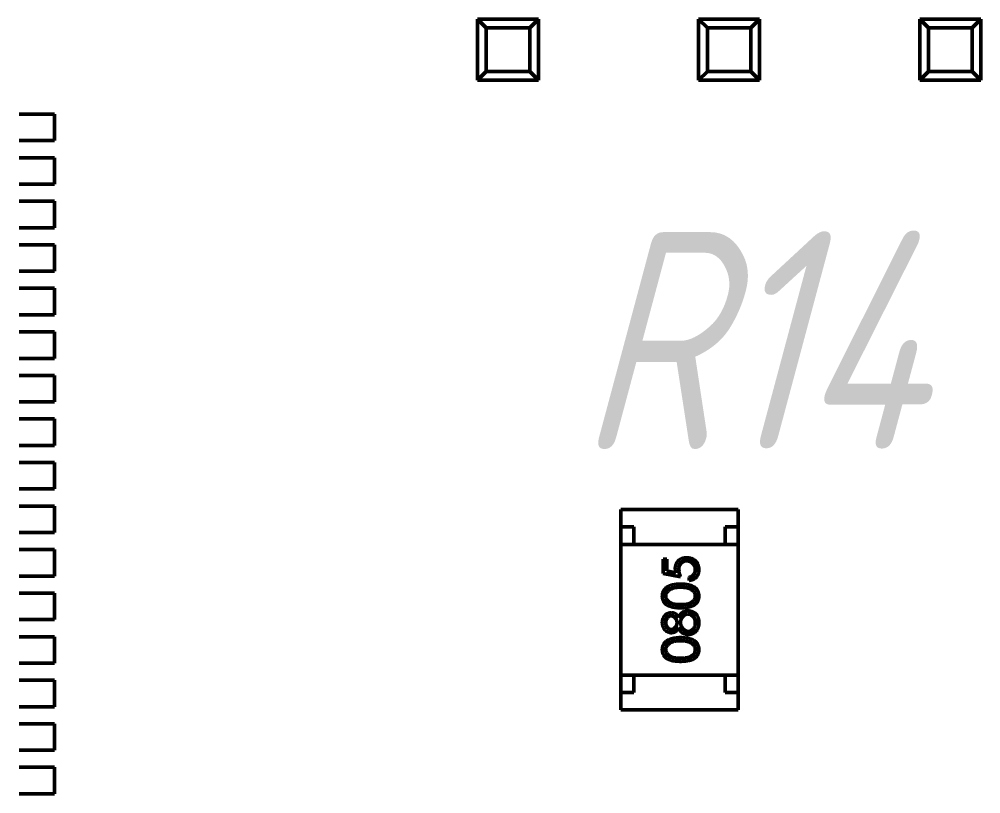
# Model space of a CAD drawing. Header units: millimetres. Extents: x 2803 to 446186229, y 1206 to 1506.
# Drawn here: x 2871.36 to 2882.4, y 1457.92 to 1466.81 of the extents above; entities that cross this region are included whole.
import ezdxf

# ---------------------------------------------------------------- set-up
doc = ezdxf.new("R2010")
doc.units = ezdxf.units.MM
doc.layers.add('Tonk', color=7, linetype='Continuous', lineweight=25)
doc.layers.add('Видимый контур (ГОСТ)', color=7, linetype='Continuous', lineweight=50)
doc.styles.get("Standard").update_dxf_attribs({"font": '', "width": 0.8, "oblique": 15})
doc.styles.get('Standard').set_extended_font_data('GOST type B')

msp = doc.modelspace()

# ---------------------------------------------------------------- linework, layer by layer
at = {"layer": 'Видимый контур (ГОСТ)'}
for p, q in [((2876.62, 1466.109), (2876.62, 1466.809)), ((2876.62, 1466.809), (2877.32, 1466.809)), ((2876.72, 1466.709), (2876.62, 1466.809)), ((2877.22, 1466.709), (2877.32, 1466.809)), ((2877.32, 1466.809), (2877.32, 1466.109)), ((2879.16, 1466.109), (2879.16, 1466.809)), ((2879.16, 1466.809), (2879.86, 1466.809)), ((2879.26, 1466.709), (2879.16, 1466.809)), ((2879.76, 1466.709), (2879.86, 1466.809)), ((2879.86, 1466.809), (2879.86, 1466.109)), ((2881.7, 1466.109), (2881.7, 1466.809)), ((2881.7, 1466.809), (2882.4, 1466.809)), ((2881.8, 1466.709), (2881.7, 1466.809)), ((2882.3, 1466.709), (2882.4, 1466.809)), ((2882.4, 1466.809), (2882.4, 1466.109)), ((2876.72, 1466.209), (2876.72, 1466.709)), ((2876.72, 1466.709), (2877.22, 1466.709)), ((2877.22, 1466.709), (2877.22, 1466.209)), ((2879.26, 1466.209), (2879.26, 1466.709)), ((2879.26, 1466.709), (2879.76, 1466.709)), ((2879.76, 1466.709), (2879.76, 1466.209)), ((2881.8, 1466.209), (2881.8, 1466.709)), ((2881.8, 1466.709), (2882.3, 1466.709)), ((2882.3, 1466.709), (2882.3, 1466.209)), ((2876.62, 1466.109), (2876.72, 1466.209)), ((2877.22, 1466.209), (2876.72, 1466.209)), ((2877.32, 1466.109), (2877.22, 1466.209)), ((2879.16, 1466.109), (2879.26, 1466.209)), ((2879.76, 1466.209), (2879.26, 1466.209)), ((2879.86, 1466.109), (2879.76, 1466.209)), ((2881.7, 1466.109), (2881.8, 1466.209)), ((2882.3, 1466.209), (2881.8, 1466.209)), ((2882.4, 1466.109), (2882.3, 1466.209)), ((2877.32, 1466.109), (2876.62, 1466.109)), ((2879.86, 1466.109), (2879.16, 1466.109)), ((2882.4, 1466.109), (2881.7, 1466.109)), ((2871.358, 1465.719), (2871.407, 1465.719)), ((2871.407, 1465.719), (2871.637, 1465.719)), ((2871.637, 1465.719), (2871.764, 1465.719)), ((2871.764, 1465.719), (2871.764, 1465.415)), ((2871.407, 1465.415), (2871.358, 1465.415)), ((2871.637, 1465.415), (2871.407, 1465.415)), ((2871.764, 1465.415), (2871.637, 1465.415)), ((2871.358, 1465.219), (2871.407, 1465.219)), ((2871.407, 1465.219), (2871.637, 1465.219)), ((2871.637, 1465.219), (2871.764, 1465.219)), ((2871.764, 1465.219), (2871.764, 1464.915)), ((2871.407, 1464.915), (2871.358, 1464.915)), ((2871.637, 1464.915), (2871.407, 1464.915)), ((2871.764, 1464.915), (2871.637, 1464.915)), ((2871.358, 1464.719), (2871.407, 1464.719)), ((2871.407, 1464.719), (2871.637, 1464.719)), ((2871.637, 1464.719), (2871.764, 1464.719)), ((2871.764, 1464.719), (2871.764, 1464.415)), ((2871.407, 1464.415), (2871.358, 1464.415)), ((2871.637, 1464.415), (2871.407, 1464.415)), ((2871.764, 1464.415), (2871.637, 1464.415)), ((2871.358, 1464.219), (2871.407, 1464.219)), ((2871.407, 1464.219), (2871.637, 1464.219)), ((2871.637, 1464.219), (2871.764, 1464.219)), ((2871.764, 1464.219), (2871.764, 1463.915)), ((2871.407, 1463.915), (2871.358, 1463.915)), ((2871.637, 1463.915), (2871.407, 1463.915)), ((2871.764, 1463.915), (2871.637, 1463.915)), ((2871.358, 1463.719), (2871.407, 1463.719)), ((2871.407, 1463.719), (2871.637, 1463.719)), ((2871.637, 1463.719), (2871.764, 1463.719)), ((2871.764, 1463.719), (2871.764, 1463.415)), ((2871.407, 1463.415), (2871.358, 1463.415)), ((2871.637, 1463.415), (2871.407, 1463.415)), ((2871.764, 1463.415), (2871.637, 1463.415)), ((2871.358, 1463.219), (2871.407, 1463.219)), ((2871.407, 1463.219), (2871.637, 1463.219)), ((2871.637, 1463.219), (2871.764, 1463.219)), ((2871.764, 1463.219), (2871.764, 1462.915)), ((2871.407, 1462.915), (2871.358, 1462.915)), ((2871.637, 1462.915), (2871.407, 1462.915)), ((2871.764, 1462.915), (2871.637, 1462.915)), ((2871.358, 1462.719), (2871.407, 1462.719)), ((2871.407, 1462.719), (2871.637, 1462.719)), ((2871.637, 1462.719), (2871.764, 1462.719)), ((2871.764, 1462.719), (2871.764, 1462.415)), ((2871.407, 1462.415), (2871.358, 1462.415)), ((2871.637, 1462.415), (2871.407, 1462.415)), ((2871.764, 1462.415), (2871.637, 1462.415)), ((2871.358, 1462.219), (2871.407, 1462.219)), ((2871.407, 1462.219), (2871.637, 1462.219)), ((2871.637, 1462.219), (2871.764, 1462.219)), ((2871.764, 1462.219), (2871.764, 1461.915)), ((2871.407, 1461.915), (2871.358, 1461.915)), ((2871.637, 1461.915), (2871.407, 1461.915)), ((2871.764, 1461.915), (2871.637, 1461.915)), ((2871.358, 1461.719), (2871.407, 1461.719)), ((2871.407, 1461.719), (2871.637, 1461.719)), ((2871.637, 1461.719), (2871.764, 1461.719)), ((2871.764, 1461.719), (2871.764, 1461.415)), ((2871.407, 1461.415), (2871.358, 1461.415)), ((2871.637, 1461.415), (2871.407, 1461.415)), ((2871.764, 1461.415), (2871.637, 1461.415)), ((2871.358, 1461.219), (2871.407, 1461.219)), ((2871.407, 1461.219), (2871.637, 1461.219)), ((2871.637, 1461.219), (2871.764, 1461.219)), ((2871.764, 1461.219), (2871.764, 1460.915)), ((2879.615, 1461.179), (2878.265, 1461.179)), ((2878.265, 1461.179), (2878.265, 1460.979)), ((2879.615, 1461.179), (2879.615, 1460.979)), ((2871.407, 1460.915), (2871.358, 1460.915)), ((2871.637, 1460.915), (2871.407, 1460.915)), ((2871.764, 1460.915), (2871.637, 1460.915)), ((2878.265, 1460.979), (2878.265, 1460.779)), ((2878.415, 1460.979), (2878.265, 1460.979)), ((2878.415, 1460.779), (2878.415, 1460.979)), ((2879.465, 1460.979), (2879.465, 1460.779)), ((2879.615, 1460.979), (2879.465, 1460.979)), ((2879.615, 1460.779), (2879.615, 1460.979)), ((2878.265, 1460.779), (2879.615, 1460.779)), ((2878.265, 1460.779), (2878.265, 1459.279)), ((2879.465, 1460.779), (2878.415, 1460.779)), ((2879.615, 1460.779), (2879.615, 1459.279)), ((2871.358, 1460.719), (2871.407, 1460.719)), ((2871.407, 1460.719), (2871.637, 1460.719)), ((2871.637, 1460.719), (2871.764, 1460.719)), ((2871.764, 1460.719), (2871.764, 1460.415)), ((2878.753, 1460.446), (2878.753, 1460.61)), ((2878.753, 1460.61), (2878.794, 1460.61)), ((2878.794, 1460.61), (2878.794, 1460.474)), ((2878.953, 1460.405), (2878.753, 1460.446)), ((2878.794, 1460.474), (2878.899, 1460.453)), ((2871.407, 1460.415), (2871.358, 1460.415)), ((2871.637, 1460.415), (2871.407, 1460.415)), ((2871.764, 1460.415), (2871.637, 1460.415)), ((2879.05, 1460.364), (2879.05, 1460.4)), ((2871.358, 1460.219), (2871.407, 1460.219)), ((2871.407, 1460.219), (2871.637, 1460.219)), ((2871.637, 1460.219), (2871.764, 1460.219)), ((2871.764, 1460.219), (2871.764, 1459.915)), ((2871.407, 1459.915), (2871.358, 1459.915)), ((2871.637, 1459.915), (2871.407, 1459.915)), ((2871.764, 1459.915), (2871.637, 1459.915)), ((2871.358, 1459.719), (2871.407, 1459.719)), ((2871.407, 1459.719), (2871.637, 1459.719)), ((2871.637, 1459.719), (2871.764, 1459.719)), ((2871.764, 1459.719), (2871.764, 1459.415)), ((2871.407, 1459.415), (2871.358, 1459.415)), ((2871.637, 1459.415), (2871.407, 1459.415)), ((2871.764, 1459.415), (2871.637, 1459.415)), ((2878.265, 1459.279), (2878.265, 1459.079)), ((2878.265, 1459.279), (2879.615, 1459.279)), ((2879.465, 1459.279), (2878.415, 1459.279)), ((2878.415, 1459.079), (2878.415, 1459.279)), ((2879.465, 1459.279), (2879.465, 1459.079)), ((2879.615, 1459.079), (2879.615, 1459.279)), ((2871.358, 1459.219), (2871.407, 1459.219)), ((2871.407, 1459.219), (2871.637, 1459.219)), ((2871.637, 1459.219), (2871.764, 1459.219)), ((2871.764, 1459.219), (2871.764, 1458.915)), ((2878.265, 1458.879), (2878.265, 1459.079)), ((2878.265, 1459.079), (2878.415, 1459.079)), ((2879.465, 1459.079), (2879.615, 1459.079)), ((2879.615, 1458.879), (2879.615, 1459.079)), ((2871.407, 1458.915), (2871.358, 1458.915)), ((2871.637, 1458.915), (2871.407, 1458.915)), ((2871.764, 1458.915), (2871.637, 1458.915)), ((2879.615, 1458.879), (2878.265, 1458.879)), ((2871.358, 1458.719), (2871.407, 1458.719)), ((2871.407, 1458.719), (2871.637, 1458.719)), ((2871.637, 1458.719), (2871.764, 1458.719)), ((2871.764, 1458.719), (2871.764, 1458.415)), ((2871.407, 1458.415), (2871.358, 1458.415)), ((2871.637, 1458.415), (2871.407, 1458.415)), ((2871.764, 1458.415), (2871.637, 1458.415)), ((2871.358, 1458.219), (2871.407, 1458.219)), ((2871.407, 1458.219), (2871.637, 1458.219)), ((2871.637, 1458.219), (2871.764, 1458.219)), ((2871.764, 1458.219), (2871.764, 1457.915)), ((2871.407, 1457.915), (2871.358, 1457.915)), ((2871.637, 1457.915), (2871.407, 1457.915)), ((2871.764, 1457.915), (2871.637, 1457.915))]:
    msp.add_line(p, q, dxfattribs=at)
for centre, start, end in [((2876.97, 1466.459), 359.1487, 0.8513), ((2879.51, 1466.459), 359.1588, 0.8412), ((2882.05, 1466.459), 359.1691, 0.8309)]:
    msp.add_arc(centre, 0.35, start, end, dxfattribs=at)
for points, knots in [([(2878.891, 1460.5), (2878.891, 1460.504), (2878.892, 1460.513), (2878.893, 1460.526), (2878.896, 1460.538), (2878.9, 1460.55), (2878.905, 1460.561), (2878.912, 1460.571), (2878.919, 1460.581), (2878.928, 1460.59), (2878.937, 1460.599), (2878.948, 1460.606), (2878.958, 1460.612), (2878.97, 1460.617), (2878.982, 1460.621), (2878.995, 1460.624), (2879.008, 1460.625), (2879.017, 1460.626), (2879.022, 1460.626)], [0, 0, 0, 0, 0.065808, 0.129394, 0.190894, 0.251281, 0.310815, 0.370371, 0.430768, 0.492881, 0.555104, 0.616067, 0.677256, 0.73826, 0.800762, 0.864778, 0.931045, 1, 1, 1, 1]), ([(2879.021, 1460.59), (2879.017, 1460.59), (2879.011, 1460.59), (2879.002, 1460.588), (2878.993, 1460.586), (2878.985, 1460.583), (2878.977, 1460.58), (2878.97, 1460.575), (2878.963, 1460.57), (2878.957, 1460.564), (2878.951, 1460.557), (2878.946, 1460.549), (2878.942, 1460.541), (2878.938, 1460.533), (2878.936, 1460.524), (2878.934, 1460.514), (2878.932, 1460.504), (2878.932, 1460.497), (2878.932, 1460.493)], [0, 0, 0, 0, 0.065351, 0.127916, 0.18836, 0.247216, 0.30563, 0.36377, 0.422661, 0.482687, 0.5433, 0.604118, 0.664965, 0.727413, 0.791468, 0.858055, 0.927037, 1, 1, 1, 1]), ([(2879.122, 1460.488), (2879.122, 1460.492), (2879.122, 1460.498), (2879.12, 1460.508), (2879.118, 1460.518), (2879.115, 1460.527), (2879.111, 1460.536), (2879.106, 1460.544), (2879.1, 1460.552), (2879.093, 1460.56), (2879.086, 1460.567), (2879.078, 1460.573), (2879.069, 1460.578), (2879.06, 1460.583), (2879.051, 1460.586), (2879.041, 1460.588), (2879.031, 1460.59), (2879.024, 1460.59), (2879.021, 1460.59)], [0, 0, 0, 0, 0.064207, 0.126425, 0.18768, 0.248216, 0.308305, 0.369661, 0.431699, 0.495947, 0.559758, 0.622295, 0.683911, 0.745092, 0.80674, 0.869087, 0.93329, 1, 1, 1, 1]), ([(2879.022, 1460.626), (2879.025, 1460.626), (2879.032, 1460.625), (2879.041, 1460.625), (2879.051, 1460.623), (2879.06, 1460.621), (2879.069, 1460.619), (2879.078, 1460.616), (2879.086, 1460.612), (2879.095, 1460.608), (2879.103, 1460.603), (2879.11, 1460.598), (2879.117, 1460.592), (2879.124, 1460.586), (2879.13, 1460.58), (2879.136, 1460.573), (2879.141, 1460.566), (2879.145, 1460.558), (2879.15, 1460.55), (2879.153, 1460.542), (2879.156, 1460.533), (2879.159, 1460.525), (2879.161, 1460.515), (2879.162, 1460.506), (2879.163, 1460.496), (2879.163, 1460.49), (2879.163, 1460.486)], [0, 0, 0, 0, 0.044014, 0.087434, 0.130118, 0.172554, 0.214555, 0.256298, 0.298438, 0.340849, 0.382715, 0.423924, 0.464246, 0.504074, 0.543862, 0.583567, 0.623094, 0.663229, 0.703551, 0.743938, 0.784541, 0.82575, 0.867757, 0.910745, 0.954914, 1, 1, 1, 1]), ([(2878.899, 1460.453), (2878.898, 1460.457), (2878.896, 1460.465), (2878.893, 1460.477), (2878.892, 1460.489), (2878.891, 1460.496), (2878.891, 1460.5)], [0, 0, 0, 0, 0.275068, 0.532901, 0.773973, 1, 1, 1, 1]), ([(2878.932, 1460.493), (2878.932, 1460.487), (2878.933, 1460.473), (2878.942, 1460.433), (2878.949, 1460.414), (2878.953, 1460.405)], [0, 0, 0, 0, 0.001976248, 0.001976248, 0.003940074, 0.003940074, 0.003940074, 0.003940074]), ([(2879.05, 1460.4), (2879.054, 1460.401), (2879.061, 1460.403), (2879.072, 1460.406), (2879.081, 1460.411), (2879.089, 1460.416), (2879.096, 1460.423), (2879.102, 1460.43), (2879.108, 1460.438), (2879.113, 1460.448), (2879.117, 1460.457), (2879.12, 1460.467), (2879.122, 1460.478), (2879.122, 1460.485), (2879.122, 1460.488)], [0, 0, 0, 0, 0.094687, 0.181994, 0.264377, 0.34218, 0.418618, 0.496509, 0.577369, 0.661511, 0.746733, 0.831258, 0.915206, 1, 1, 1, 1]), ([(2879.163, 1460.486), (2879.163, 1460.482), (2879.163, 1460.474), (2879.161, 1460.463), (2879.159, 1460.452), (2879.155, 1460.441), (2879.151, 1460.431), (2879.145, 1460.422), (2879.139, 1460.412), (2879.132, 1460.404), (2879.124, 1460.396), (2879.115, 1460.389), (2879.105, 1460.383), (2879.096, 1460.377), (2879.085, 1460.373), (2879.074, 1460.369), (2879.062, 1460.366), (2879.054, 1460.365), (2879.05, 1460.364)], [0, 0, 0, 0, 0.065421, 0.128708, 0.190236, 0.250724, 0.310637, 0.370766, 0.431615, 0.493523, 0.555883, 0.617342, 0.678668, 0.740711, 0.802985, 0.866803, 0.932347, 1, 1, 1, 1]), ([(2878.742, 1460.185), (2878.743, 1460.188), (2878.743, 1460.195), (2878.744, 1460.204), (2878.745, 1460.213), (2878.748, 1460.222), (2878.751, 1460.231), (2878.755, 1460.239), (2878.76, 1460.247), (2878.765, 1460.255), (2878.771, 1460.263), (2878.778, 1460.27), (2878.785, 1460.277), (2878.793, 1460.284), (2878.802, 1460.289), (2878.811, 1460.295), (2878.822, 1460.3), (2878.832, 1460.305), (2878.844, 1460.309), (2878.857, 1460.313), (2878.871, 1460.316), (2878.885, 1460.319), (2878.901, 1460.321), (2878.917, 1460.322), (2878.935, 1460.323), (2878.947, 1460.323), (2878.953, 1460.323)], [0, 0, 0, 0, 0.033788, 0.067194, 0.099862, 0.132567, 0.165151, 0.197913, 0.231319, 0.265083, 0.299255, 0.334399, 0.369943, 0.406284, 0.444064, 0.482998, 0.523354, 0.565537, 0.609613, 0.656391, 0.705885, 0.758325, 0.813832, 0.872795, 0.934722, 1, 1, 1, 1]), ([(2878.953, 1460.287), (2878.948, 1460.287), (2878.939, 1460.287), (2878.925, 1460.287), (2878.912, 1460.285), (2878.899, 1460.284), (2878.887, 1460.282), (2878.876, 1460.28), (2878.866, 1460.277), (2878.856, 1460.274), (2878.847, 1460.27), (2878.839, 1460.267), (2878.831, 1460.262), (2878.823, 1460.258), (2878.817, 1460.253), (2878.811, 1460.248), (2878.806, 1460.242), (2878.799, 1460.235), (2878.793, 1460.225), (2878.788, 1460.212), (2878.784, 1460.199), (2878.784, 1460.191), (2878.784, 1460.186)], [0, 0, 0, 0, 0.065681, 0.128486, 0.188175, 0.245106, 0.299448, 0.350823, 0.399942, 0.446672, 0.491255, 0.533376, 0.573853, 0.612526, 0.649597, 0.685532, 0.720106, 0.753838, 0.818925, 0.880493, 0.940311, 1, 1, 1, 1]), ([(2878.953, 1460.323), (2878.959, 1460.323), (2878.971, 1460.323), (2878.988, 1460.322), (2879.005, 1460.321), (2879.02, 1460.319), (2879.035, 1460.316), (2879.048, 1460.313), (2879.061, 1460.31), (2879.073, 1460.305), (2879.084, 1460.301), (2879.094, 1460.295), (2879.103, 1460.29), (2879.112, 1460.284), (2879.12, 1460.277), (2879.128, 1460.271), (2879.134, 1460.263), (2879.14, 1460.256), (2879.146, 1460.248), (2879.15, 1460.239), (2879.154, 1460.231), (2879.157, 1460.222), (2879.16, 1460.213), (2879.162, 1460.204), (2879.163, 1460.195), (2879.163, 1460.188), (2879.163, 1460.185)], [0, 0, 0, 0, 0.065063, 0.126773, 0.185516, 0.240765, 0.29298, 0.34225, 0.388919, 0.432776, 0.474628, 0.514775, 0.553606, 0.591426, 0.628028, 0.663804, 0.698984, 0.733591, 0.767628, 0.801208, 0.834264, 0.866981, 0.89972, 0.932702, 0.966176, 1, 1, 1, 1]), ([(2879.053, 1460.272), (2879.05, 1460.273), (2879.042, 1460.276), (2879.031, 1460.279), (2879.019, 1460.281), (2879.007, 1460.284), (2878.994, 1460.285), (2878.981, 1460.286), (2878.967, 1460.287), (2878.958, 1460.287), (2878.953, 1460.287)], [0, 0, 0, 0, 0.110588, 0.224542, 0.342503, 0.464324, 0.590756, 0.722227, 0.858843, 1, 1, 1, 1]), ([(2879.122, 1460.186), (2879.122, 1460.191), (2879.121, 1460.2), (2879.118, 1460.213), (2879.113, 1460.225), (2879.106, 1460.235), (2879.1, 1460.242), (2879.095, 1460.248), (2879.09, 1460.253), (2879.083, 1460.257), (2879.077, 1460.262), (2879.069, 1460.266), (2879.062, 1460.269), (2879.056, 1460.271), (2879.053, 1460.272)], [0, 0, 0, 0, 0.112813, 0.225394, 0.339595, 0.459675, 0.521735, 0.583926, 0.648174, 0.713881, 0.781004, 0.851451, 0.924051, 1, 1, 1, 1]), ([(2878.953, 1460.051), (2878.947, 1460.051), (2878.934, 1460.051), (2878.916, 1460.052), (2878.899, 1460.054), (2878.883, 1460.055), (2878.868, 1460.058), (2878.855, 1460.061), (2878.842, 1460.064), (2878.831, 1460.068), (2878.82, 1460.073), (2878.81, 1460.077), (2878.801, 1460.083), (2878.792, 1460.089), (2878.784, 1460.095), (2878.777, 1460.101), (2878.771, 1460.108), (2878.765, 1460.116), (2878.76, 1460.124), (2878.755, 1460.132), (2878.751, 1460.14), (2878.748, 1460.149), (2878.745, 1460.158), (2878.744, 1460.167), (2878.743, 1460.176), (2878.743, 1460.182), (2878.742, 1460.185)], [0, 0, 0, 0, 0.068595, 0.133246, 0.194313, 0.251279, 0.304513, 0.354235, 0.400481, 0.443411, 0.484015, 0.523252, 0.561042, 0.5979, 0.633518, 0.668314, 0.702496, 0.736685, 0.770293, 0.803437, 0.835913, 0.86846, 0.900847, 0.933467, 0.966258, 1, 1, 1, 1]), ([(2878.784, 1460.186), (2878.784, 1460.182), (2878.784, 1460.173), (2878.787, 1460.16), (2878.793, 1460.147), (2878.799, 1460.137), (2878.805, 1460.13), (2878.811, 1460.124), (2878.816, 1460.119), (2878.823, 1460.115), (2878.829, 1460.11), (2878.836, 1460.106), (2878.844, 1460.103), (2878.852, 1460.099), (2878.862, 1460.097), (2878.872, 1460.094), (2878.883, 1460.092), (2878.895, 1460.09), (2878.908, 1460.089), (2878.922, 1460.088), (2878.937, 1460.087), (2878.947, 1460.087), (2878.953, 1460.087)], [0, 0, 0, 0, 0.060387, 0.120883, 0.182755, 0.247811, 0.281299, 0.315088, 0.349702, 0.384857, 0.420966, 0.458511, 0.497175, 0.537602, 0.580503, 0.627468, 0.678388, 0.733983, 0.793747, 0.857714, 0.926698, 1, 1, 1, 1]), ([(2878.953, 1460.087), (2878.958, 1460.087), (2878.968, 1460.087), (2878.984, 1460.088), (2878.998, 1460.089), (2879.011, 1460.09), (2879.023, 1460.092), (2879.034, 1460.094), (2879.044, 1460.096), (2879.053, 1460.099), (2879.061, 1460.103), (2879.069, 1460.106), (2879.076, 1460.11), (2879.083, 1460.115), (2879.089, 1460.119), (2879.095, 1460.124), (2879.1, 1460.13), (2879.106, 1460.137), (2879.112, 1460.147), (2879.118, 1460.16), (2879.121, 1460.173), (2879.122, 1460.182), (2879.122, 1460.186)], [0, 0, 0, 0, 0.072951, 0.141584, 0.205926, 0.265301, 0.320597, 0.371817, 0.41879, 0.461699, 0.502134, 0.540804, 0.578181, 0.614297, 0.649678, 0.684299, 0.718359, 0.752081, 0.817652, 0.879722, 0.939966, 1, 1, 1, 1]), ([(2879.163, 1460.185), (2879.163, 1460.182), (2879.163, 1460.176), (2879.162, 1460.167), (2879.16, 1460.158), (2879.158, 1460.149), (2879.155, 1460.14), (2879.151, 1460.132), (2879.146, 1460.124), (2879.141, 1460.116), (2879.135, 1460.109), (2879.129, 1460.102), (2879.121, 1460.095), (2879.113, 1460.089), (2879.105, 1460.083), (2879.096, 1460.078), (2879.086, 1460.073), (2879.075, 1460.068), (2879.064, 1460.064), (2879.051, 1460.061), (2879.037, 1460.058), (2879.022, 1460.056), (2879.007, 1460.054), (2878.99, 1460.052), (2878.972, 1460.051), (2878.959, 1460.051), (2878.953, 1460.051)], [0, 0, 0, 0, 0.033787, 0.066622, 0.099285, 0.131361, 0.163585, 0.196104, 0.228902, 0.262158, 0.295991, 0.330218, 0.36506, 0.400951, 0.43762, 0.475708, 0.515381, 0.556414, 0.599765, 0.646424, 0.696431, 0.749782, 0.806573, 0.867436, 0.931887, 1, 1, 1, 1]), ([(2878.742, 1459.881), (2878.743, 1459.886), (2878.743, 1459.897), (2878.746, 1459.911), (2878.75, 1459.925), (2878.756, 1459.939), (2878.764, 1459.951), (2878.773, 1459.962), (2878.783, 1459.972), (2878.795, 1459.98), (2878.807, 1459.987), (2878.82, 1459.991), (2878.833, 1459.994), (2878.842, 1459.995), (2878.846, 1459.995)], [0, 0, 0, 0, 0.08941, 0.176306, 0.262626, 0.349446, 0.435498, 0.518928, 0.601355, 0.684256, 0.765807, 0.844877, 0.92228, 1, 1, 1, 1]), ([(2878.846, 1459.995), (2878.851, 1459.995), (2878.859, 1459.994), (2878.872, 1459.992), (2878.883, 1459.987), (2878.894, 1459.981), (2878.904, 1459.973), (2878.914, 1459.963), (2878.922, 1459.951), (2878.927, 1459.943), (2878.93, 1459.938)], [0, 0, 0, 0, 0.121904, 0.239413, 0.35541, 0.472091, 0.592859, 0.718703, 0.854892, 1, 1, 1, 1]), ([(2878.93, 1459.938), (2878.932, 1459.941), (2878.935, 1459.948), (2878.94, 1459.957), (2878.946, 1459.965), (2878.952, 1459.973), (2878.958, 1459.98), (2878.964, 1459.986), (2878.97, 1459.992), (2878.977, 1459.997), (2878.983, 1460.001), (2878.99, 1460.005), (2878.997, 1460.008), (2879.005, 1460.011), (2879.012, 1460.013), (2879.02, 1460.014), (2879.028, 1460.015), (2879.033, 1460.015), (2879.036, 1460.015)], [0, 0, 0, 0, 0.079525, 0.1551, 0.22722, 0.295911, 0.362056, 0.42552, 0.485813, 0.544495, 0.60146, 0.657841, 0.713974, 0.769468, 0.82613, 0.882885, 0.940701, 1, 1, 1, 1]), ([(2879.036, 1460.015), (2879.04, 1460.015), (2879.048, 1460.015), (2879.059, 1460.014), (2879.07, 1460.011), (2879.081, 1460.008), (2879.091, 1460.004), (2879.101, 1459.998), (2879.11, 1459.992), (2879.116, 1459.988), (2879.119, 1459.985)], [0, 0, 0, 0, 0.128158, 0.253673, 0.377325, 0.499385, 0.622918, 0.745839, 0.871395, 1, 1, 1, 1]), ([(2878.845, 1459.959), (2878.843, 1459.959), (2878.839, 1459.959), (2878.834, 1459.958), (2878.828, 1459.956), (2878.823, 1459.954), (2878.818, 1459.951), (2878.813, 1459.948), (2878.808, 1459.943), (2878.803, 1459.939), (2878.798, 1459.933), (2878.794, 1459.927), (2878.791, 1459.921), (2878.788, 1459.914), (2878.786, 1459.906), (2878.785, 1459.898), (2878.784, 1459.889), (2878.784, 1459.883), (2878.784, 1459.879)], [0, 0, 0, 0, 0.050902, 0.101034, 0.151084, 0.203062, 0.256248, 0.310847, 0.368769, 0.430015, 0.49252, 0.556049, 0.621996, 0.690192, 0.761385, 0.836356, 0.915487, 1, 1, 1, 1]), ([(2878.912, 1459.881), (2878.912, 1459.884), (2878.911, 1459.891), (2878.91, 1459.901), (2878.907, 1459.911), (2878.903, 1459.92), (2878.898, 1459.929), (2878.892, 1459.936), (2878.885, 1459.943), (2878.877, 1459.949), (2878.869, 1459.953), (2878.861, 1459.957), (2878.853, 1459.959), (2878.848, 1459.959), (2878.845, 1459.959)], [0, 0, 0, 0, 0.08969, 0.178494, 0.266838, 0.356558, 0.445334, 0.530806, 0.614076, 0.697707, 0.779142, 0.855354, 0.928557, 1, 1, 1, 1]), ([(2879.037, 1459.98), (2879.034, 1459.979), (2879.029, 1459.979), (2879.021, 1459.978), (2879.013, 1459.976), (2879.006, 1459.973), (2878.998, 1459.968), (2878.991, 1459.964), (2878.985, 1459.958), (2878.978, 1459.951), (2878.972, 1459.944), (2878.967, 1459.936), (2878.963, 1459.928), (2878.959, 1459.919), (2878.956, 1459.91), (2878.954, 1459.901), (2878.953, 1459.892), (2878.953, 1459.885), (2878.953, 1459.882)], [0, 0, 0, 0, 0.057339, 0.113063, 0.169181, 0.225775, 0.283826, 0.343454, 0.405907, 0.471392, 0.538003, 0.603064, 0.667602, 0.732225, 0.797005, 0.863048, 0.930357, 1, 1, 1, 1]), ([(2879.122, 1459.879), (2879.122, 1459.883), (2879.122, 1459.89), (2879.121, 1459.901), (2879.119, 1459.911), (2879.116, 1459.921), (2879.112, 1459.929), (2879.108, 1459.938), (2879.103, 1459.945), (2879.097, 1459.952), (2879.09, 1459.959), (2879.083, 1459.964), (2879.076, 1459.969), (2879.069, 1459.973), (2879.061, 1459.976), (2879.053, 1459.978), (2879.045, 1459.979), (2879.04, 1459.979), (2879.037, 1459.98)], [0, 0, 0, 0, 0.076559, 0.149161, 0.218827, 0.285567, 0.350313, 0.414125, 0.477179, 0.540368, 0.602202, 0.662034, 0.719934, 0.775907, 0.831115, 0.886667, 0.942552, 1, 1, 1, 1]), ([(2879.119, 1459.985), (2879.123, 1459.982), (2879.13, 1459.976), (2879.139, 1459.965), (2879.146, 1459.953), (2879.152, 1459.94), (2879.157, 1459.926), (2879.161, 1459.911), (2879.163, 1459.895), (2879.163, 1459.885), (2879.163, 1459.879)], [0, 0, 0, 0, 0.119283, 0.237093, 0.354796, 0.474576, 0.59746, 0.724926, 0.858883, 1, 1, 1, 1]), ([(2878.845, 1459.764), (2878.841, 1459.764), (2878.832, 1459.765), (2878.82, 1459.768), (2878.807, 1459.773), (2878.795, 1459.779), (2878.783, 1459.788), (2878.773, 1459.798), (2878.764, 1459.809), (2878.756, 1459.822), (2878.75, 1459.836), (2878.746, 1459.851), (2878.743, 1459.866), (2878.743, 1459.876), (2878.742, 1459.881)], [0, 0, 0, 0, 0.074058, 0.14887, 0.226668, 0.307735, 0.391157, 0.473929, 0.557928, 0.644989, 0.733364, 0.821092, 0.909287, 1, 1, 1, 1]), ([(2878.784, 1459.879), (2878.784, 1459.877), (2878.784, 1459.871), (2878.785, 1459.863), (2878.786, 1459.855), (2878.788, 1459.848), (2878.791, 1459.841), (2878.794, 1459.835), (2878.798, 1459.828), (2878.802, 1459.823), (2878.807, 1459.817), (2878.811, 1459.813), (2878.817, 1459.809), (2878.822, 1459.806), (2878.828, 1459.803), (2878.833, 1459.801), (2878.839, 1459.8), (2878.844, 1459.8), (2878.846, 1459.8)], [0, 0, 0, 0, 0.075243, 0.147209, 0.216447, 0.284025, 0.350655, 0.415031, 0.47963, 0.544652, 0.608044, 0.667828, 0.725114, 0.780992, 0.835527, 0.889438, 0.944072, 1, 1, 1, 1]), ([(2878.93, 1459.823), (2878.927, 1459.818), (2878.922, 1459.809), (2878.913, 1459.797), (2878.904, 1459.787), (2878.893, 1459.779), (2878.882, 1459.772), (2878.87, 1459.768), (2878.858, 1459.765), (2878.849, 1459.764), (2878.845, 1459.764)], [0, 0, 0, 0, 0.14586, 0.282426, 0.41085, 0.535029, 0.654701, 0.770133, 0.884556, 1, 1, 1, 1]), ([(2878.846, 1459.8), (2878.848, 1459.8), (2878.852, 1459.8), (2878.858, 1459.802), (2878.864, 1459.803), (2878.87, 1459.806), (2878.875, 1459.809), (2878.881, 1459.814), (2878.886, 1459.819), (2878.891, 1459.824), (2878.896, 1459.83), (2878.9, 1459.837), (2878.904, 1459.844), (2878.907, 1459.851), (2878.909, 1459.858), (2878.911, 1459.865), (2878.912, 1459.873), (2878.912, 1459.878), (2878.912, 1459.881)], [0, 0, 0, 0, 0.054564, 0.107826, 0.161924, 0.21751, 0.274498, 0.334815, 0.397555, 0.464755, 0.532901, 0.600097, 0.665354, 0.731084, 0.796883, 0.863292, 0.930831, 1, 1, 1, 1]), ([(2879.04, 1459.744), (2879.037, 1459.744), (2879.031, 1459.744), (2879.023, 1459.745), (2879.015, 1459.746), (2879.007, 1459.748), (2879, 1459.751), (2878.992, 1459.754), (2878.985, 1459.758), (2878.978, 1459.762), (2878.972, 1459.767), (2878.965, 1459.773), (2878.959, 1459.78), (2878.953, 1459.787), (2878.946, 1459.795), (2878.941, 1459.803), (2878.935, 1459.813), (2878.932, 1459.819), (2878.93, 1459.823)], [0, 0, 0, 0, 0.058854, 0.116315, 0.172675, 0.22878, 0.28458, 0.340257, 0.39663, 0.453507, 0.512318, 0.572648, 0.636022, 0.702363, 0.771483, 0.844184, 0.92007, 1, 1, 1, 1]), ([(2878.953, 1459.882), (2878.953, 1459.878), (2878.953, 1459.871), (2878.954, 1459.861), (2878.956, 1459.851), (2878.959, 1459.842), (2878.963, 1459.833), (2878.968, 1459.824), (2878.973, 1459.816), (2878.979, 1459.809), (2878.986, 1459.802), (2878.993, 1459.796), (2879, 1459.791), (2879.008, 1459.787), (2879.015, 1459.783), (2879.024, 1459.781), (2879.032, 1459.78), (2879.038, 1459.78), (2879.041, 1459.78)], [0, 0, 0, 0, 0.071269, 0.139812, 0.206497, 0.271535, 0.336082, 0.400528, 0.464984, 0.53005, 0.594423, 0.655583, 0.714849, 0.772115, 0.828999, 0.885122, 0.942079, 1, 1, 1, 1]), ([(2879.163, 1459.879), (2879.163, 1459.874), (2879.163, 1459.863), (2879.161, 1459.848), (2879.158, 1459.834), (2879.154, 1459.821), (2879.148, 1459.808), (2879.142, 1459.797), (2879.134, 1459.787), (2879.125, 1459.778), (2879.115, 1459.77), (2879.105, 1459.763), (2879.095, 1459.757), (2879.084, 1459.752), (2879.073, 1459.748), (2879.062, 1459.746), (2879.051, 1459.744), (2879.043, 1459.744), (2879.04, 1459.744)], [0, 0, 0, 0, 0.078556, 0.152863, 0.22356, 0.290375, 0.355403, 0.418291, 0.480389, 0.543073, 0.604924, 0.664398, 0.721943, 0.778375, 0.83383, 0.888861, 0.944089, 1, 1, 1, 1]), ([(2879.041, 1459.78), (2879.044, 1459.78), (2879.051, 1459.78), (2879.062, 1459.782), (2879.072, 1459.786), (2879.082, 1459.792), (2879.091, 1459.799), (2879.099, 1459.807), (2879.106, 1459.816), (2879.112, 1459.827), (2879.116, 1459.839), (2879.12, 1459.852), (2879.122, 1459.865), (2879.122, 1459.875), (2879.122, 1459.879)], [0, 0, 0, 0, 0.074898, 0.148596, 0.224471, 0.302323, 0.381919, 0.461149, 0.542417, 0.626716, 0.714597, 0.804903, 0.900127, 1, 1, 1, 1]), ([(2878.742, 1459.57), (2878.743, 1459.573), (2878.743, 1459.579), (2878.744, 1459.589), (2878.745, 1459.598), (2878.748, 1459.607), (2878.751, 1459.615), (2878.755, 1459.624), (2878.76, 1459.632), (2878.765, 1459.64), (2878.771, 1459.648), (2878.778, 1459.655), (2878.785, 1459.662), (2878.793, 1459.668), (2878.802, 1459.674), (2878.811, 1459.68), (2878.822, 1459.685), (2878.832, 1459.69), (2878.844, 1459.694), (2878.857, 1459.698), (2878.871, 1459.701), (2878.885, 1459.703), (2878.901, 1459.705), (2878.917, 1459.707), (2878.935, 1459.708), (2878.947, 1459.708), (2878.953, 1459.708)], [0, 0, 0, 0, 0.033788, 0.067194, 0.099862, 0.132567, 0.165151, 0.197913, 0.231319, 0.265083, 0.299255, 0.334399, 0.369943, 0.406284, 0.444064, 0.482998, 0.523354, 0.565537, 0.609613, 0.656391, 0.705885, 0.758325, 0.813832, 0.872795, 0.934722, 1, 1, 1, 1]), ([(2878.953, 1459.672), (2878.948, 1459.672), (2878.939, 1459.672), (2878.925, 1459.671), (2878.912, 1459.67), (2878.899, 1459.669), (2878.887, 1459.667), (2878.876, 1459.665), (2878.866, 1459.662), (2878.856, 1459.659), (2878.847, 1459.655), (2878.839, 1459.651), (2878.831, 1459.647), (2878.823, 1459.643), (2878.817, 1459.638), (2878.811, 1459.633), (2878.806, 1459.627), (2878.799, 1459.619), (2878.793, 1459.609), (2878.788, 1459.597), (2878.784, 1459.584), (2878.784, 1459.575), (2878.784, 1459.571)], [0, 0, 0, 0, 0.065681, 0.128486, 0.188175, 0.245106, 0.299448, 0.350823, 0.399942, 0.446672, 0.491255, 0.533376, 0.573853, 0.612526, 0.649597, 0.685532, 0.720106, 0.753838, 0.818925, 0.880493, 0.940311, 1, 1, 1, 1]), ([(2878.953, 1459.708), (2878.959, 1459.708), (2878.971, 1459.708), (2878.988, 1459.707), (2879.005, 1459.705), (2879.02, 1459.703), (2879.035, 1459.701), (2879.048, 1459.698), (2879.061, 1459.694), (2879.073, 1459.69), (2879.084, 1459.685), (2879.094, 1459.68), (2879.103, 1459.675), (2879.112, 1459.669), (2879.12, 1459.662), (2879.128, 1459.655), (2879.134, 1459.648), (2879.14, 1459.64), (2879.146, 1459.632), (2879.15, 1459.624), (2879.154, 1459.615), (2879.157, 1459.607), (2879.16, 1459.598), (2879.162, 1459.589), (2879.163, 1459.579), (2879.163, 1459.573), (2879.163, 1459.57)], [0, 0, 0, 0, 0.065063, 0.126773, 0.185516, 0.240765, 0.29298, 0.34225, 0.388919, 0.432776, 0.474628, 0.514775, 0.553606, 0.591426, 0.628028, 0.663804, 0.698984, 0.733591, 0.767628, 0.801208, 0.834264, 0.866981, 0.89972, 0.932702, 0.966176, 1, 1, 1, 1]), ([(2879.053, 1459.657), (2879.05, 1459.658), (2879.042, 1459.66), (2879.031, 1459.664), (2879.019, 1459.666), (2879.007, 1459.668), (2878.994, 1459.67), (2878.981, 1459.671), (2878.967, 1459.672), (2878.958, 1459.672), (2878.953, 1459.672)], [0, 0, 0, 0, 0.110588, 0.224542, 0.342503, 0.464324, 0.590756, 0.722227, 0.858843, 1, 1, 1, 1]), ([(2878.953, 1459.436), (2878.947, 1459.436), (2878.934, 1459.436), (2878.916, 1459.437), (2878.899, 1459.438), (2878.883, 1459.44), (2878.868, 1459.442), (2878.855, 1459.445), (2878.842, 1459.449), (2878.831, 1459.453), (2878.82, 1459.457), (2878.81, 1459.462), (2878.801, 1459.467), (2878.792, 1459.473), (2878.784, 1459.479), (2878.777, 1459.486), (2878.771, 1459.493), (2878.765, 1459.501), (2878.76, 1459.508), (2878.755, 1459.516), (2878.751, 1459.525), (2878.748, 1459.533), (2878.745, 1459.542), (2878.744, 1459.551), (2878.743, 1459.56), (2878.743, 1459.567), (2878.742, 1459.57)], [0, 0, 0, 0, 0.068595, 0.133246, 0.194313, 0.251279, 0.304513, 0.354235, 0.400481, 0.443411, 0.484015, 0.523252, 0.561042, 0.5979, 0.633518, 0.668314, 0.702496, 0.736685, 0.770293, 0.803437, 0.835913, 0.86846, 0.900847, 0.933467, 0.966258, 1, 1, 1, 1]), ([(2878.784, 1459.571), (2878.784, 1459.566), (2878.784, 1459.558), (2878.787, 1459.545), (2878.793, 1459.532), (2878.799, 1459.522), (2878.805, 1459.514), (2878.811, 1459.509), (2878.816, 1459.504), (2878.823, 1459.499), (2878.829, 1459.495), (2878.836, 1459.491), (2878.844, 1459.487), (2878.852, 1459.484), (2878.862, 1459.481), (2878.872, 1459.479), (2878.883, 1459.476), (2878.895, 1459.475), (2878.908, 1459.474), (2878.922, 1459.473), (2878.937, 1459.472), (2878.947, 1459.472), (2878.953, 1459.472)], [0, 0, 0, 0, 0.060387, 0.120883, 0.182755, 0.247811, 0.281299, 0.315088, 0.349702, 0.384857, 0.420966, 0.458511, 0.497175, 0.537602, 0.580503, 0.627468, 0.678388, 0.733983, 0.793747, 0.857714, 0.926698, 1, 1, 1, 1]), ([(2878.953, 1459.472), (2878.958, 1459.472), (2878.968, 1459.472), (2878.984, 1459.473), (2878.998, 1459.474), (2879.011, 1459.475), (2879.023, 1459.477), (2879.034, 1459.479), (2879.044, 1459.481), (2879.053, 1459.484), (2879.061, 1459.487), (2879.069, 1459.491), (2879.076, 1459.495), (2879.083, 1459.499), (2879.089, 1459.504), (2879.095, 1459.509), (2879.1, 1459.514), (2879.106, 1459.522), (2879.112, 1459.532), (2879.118, 1459.545), (2879.121, 1459.558), (2879.122, 1459.567), (2879.122, 1459.571)], [0, 0, 0, 0, 0.072951, 0.141584, 0.205926, 0.265301, 0.320597, 0.371817, 0.41879, 0.461699, 0.502134, 0.540804, 0.578181, 0.614297, 0.649678, 0.684299, 0.718359, 0.752081, 0.817652, 0.879722, 0.939966, 1, 1, 1, 1]), ([(2879.163, 1459.57), (2879.163, 1459.567), (2879.163, 1459.56), (2879.162, 1459.551), (2879.16, 1459.542), (2879.158, 1459.533), (2879.155, 1459.525), (2879.151, 1459.517), (2879.146, 1459.509), (2879.141, 1459.501), (2879.135, 1459.493), (2879.129, 1459.486), (2879.121, 1459.48), (2879.113, 1459.474), (2879.105, 1459.468), (2879.096, 1459.462), (2879.086, 1459.457), (2879.075, 1459.453), (2879.064, 1459.449), (2879.051, 1459.445), (2879.037, 1459.443), (2879.022, 1459.44), (2879.007, 1459.438), (2878.99, 1459.437), (2878.972, 1459.436), (2878.959, 1459.436), (2878.953, 1459.436)], [0, 0, 0, 0, 0.033787, 0.066622, 0.099285, 0.131361, 0.163585, 0.196104, 0.228902, 0.262158, 0.295991, 0.330218, 0.36506, 0.400951, 0.43762, 0.475708, 0.515381, 0.556414, 0.599765, 0.646424, 0.696431, 0.749782, 0.806573, 0.867436, 0.931887, 1, 1, 1, 1]), ([(2879.122, 1459.571), (2879.122, 1459.575), (2879.121, 1459.584), (2879.118, 1459.597), (2879.113, 1459.61), (2879.106, 1459.62), (2879.1, 1459.627), (2879.095, 1459.632), (2879.09, 1459.637), (2879.083, 1459.642), (2879.077, 1459.646), (2879.069, 1459.65), (2879.062, 1459.654), (2879.056, 1459.656), (2879.053, 1459.657)], [0, 0, 0, 0, 0.112813, 0.225394, 0.339595, 0.459675, 0.521735, 0.583926, 0.648174, 0.713881, 0.781004, 0.851451, 0.924051, 1, 1, 1, 1])]:
    msp.add_open_spline(points, degree=3, knots=knots, dxfattribs=at)

# ---------------------------------------------------------------- texts
at = {"layer": 'Tonk', "insert": (2877.776, 1464.374), "char_height": 2.5, "attachment_point": 1}
msp.add_mtext_dynamic_manual_height_columns('R14', width=6.41285, gutter_width=20, heights=[0], dxfattribs=at)

doc.saveas('drawing.dxf')
